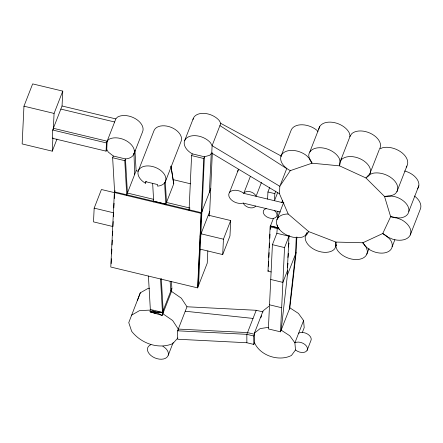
<?xml version="1.0" encoding="UTF-8"?>
<svg xmlns="http://www.w3.org/2000/svg" width="443" height="443" viewBox="0 0 443 443"><rect width="100%" height="100%" fill="white"/><g stroke="black" fill="none" stroke-linecap="round" stroke-linejoin="round"><path stroke-width="0.66" d="M268.829 306.301L263.109 310.82L254.415 333.125L254.498 342.677L253.817 344.421L246.867 342.749L177.637 339.233L177.61 330.81L186.979 306.777L181.342 298.194L171.535 291.416L171.851 288.327L171.458 281.504M219.933 125.607L286.71 168.628L279.821 186.304L290.287 170.633L312.027 163.19L339.554 165.859L365.935 177.964L384.524 196.454L390.643 216.671L382.746 233.527L362.823 242.77L335.894 242.072L308.743 231.611L288.205 214.019L279.461 193.735L279.821 186.304L212.103 145.686L210.519 142.801A15.184 9.696 21.3 0 0 187.622 137.302A15.184 9.696 21.3 0 0 192.268 153.854L191.603 155.587L189.05 210.458M192.993 119.577A15.184 9.696 21.3 0 1 203.763 113.358A15.184 9.696 21.3 0 1 219.213 120.502L220.797 123.392L212.103 145.686L211.748 153.117L209.711 155.283L204.406 156.772L203.736 158.5L197.871 287.202M198.536 285.497L204.406 156.772L192.268 153.854M209.489 216.178L212.324 152.796M126.737 194.787L124.782 160.671L125.452 158.937A15.184 9.696 21.3 0 0 131.565 144.972A15.184 9.696 21.3 0 0 108.668 139.473L107.14 141.206L106.746 149.413L106.071 151.146L52.291 138.233L52.684 130.02L62.053 105.988L62.768 91.114L32.655 83.888L23.961 106.187L22.15 143.936L52.263 151.168L56.981 139.058M52.263 151.168L52.9 137.834M53.293 129.661L54.074 113.419L62.768 91.114M114.776 192.716L101.43 189.51L94.165 208.144L93.506 221.877L112.86 226.523M106.071 151.146L106.464 142.934L115.833 118.901L117.367 117.168A15.184 9.696 21.3 0 1 135.314 118.635A15.184 9.696 21.3 0 1 142.568 131.842L133.869 154.147M115.058 190.7L114.349 192.517L110.778 267.035L197.606 287.884L207.235 263.192L207.828 250.86M111.171 263.591L111.403 258.762M111.636 253.928L111.869 249.099M112.068 244.957L112.3 240.123M112.533 235.294L112.732 231.152M112.959 226.329L113.192 221.522M113.425 216.721L113.618 212.646M113.845 207.95L114.067 203.248M114.294 198.553L114.521 193.851M145.442 183.236L145.52 181.658L157.653 184.57L157.575 186.149A14.564 9.303 21.3 0 0 163.135 172.709A14.564 9.303 21.3 0 0 141.284 167.46A14.564 9.303 21.3 0 0 145.442 183.236L146.196 181.303M162.88 313.744L163.151 310.632L161.307 278.575M197.606 287.884L201.183 213.371L210.813 188.679M209.378 192.345L211.267 153.073M199.35 251.569L200.28 249.182L222.707 254.57L223.444 239.187L230.709 220.553L208.282 215.165M230.709 220.553L229.972 235.931L222.707 254.57M267.594 199.062L267.932 191.98L269.654 187.577M271.155 271.958L267.987 271.194L270.114 226.838L273.425 218.349M268.458 266.282L268.685 261.497M268.884 257.394L269.111 252.61M269.394 247.836L269.571 243.041M269.848 238.284L269.997 234.153M270.274 229.413L270.391 225.952L278.686 227.946M277.539 224.978L276.853 233.289L272.417 244.669L268.375 328.922L280.508 331.835L289.86 307.846L296.112 252.632L296.865 236.939M275.806 191.121L274.826 193.635L274.488 200.718L277.678 192.539M277.855 218.333L277.861 211.4M280.508 331.835L284.55 247.582L289.312 235.366M287.319 271.005L288.991 236.202L276.853 233.289M296.284 237.232L295.47 254.293L289.334 309.192M171.535 291.416L162.16 315.46L150.099 311.811L150.338 309.463L148.416 276.022M149.568 288.243L148.25 288.304L140.304 292.834L128.763 322.615L131.665 331.331C141.079 343.336 158.229 349.688 172.731 343.668L177.887 337.976M137.457 300.31L140.304 292.834M202.113 210.984L201.449 212.712L114.604 191.874L112.644 157.758L113.319 156.025L108.275 152.054L106.746 149.413M113.258 215.337L113.524 214.661M126.488 195.435L136.112 170.743L134.938 150.277M138.404 170.655L154.048 130.524A14.564 9.303 21.3 0 1 171.125 127.335A14.564 9.303 21.3 0 1 181.093 141.334L165.449 181.464M153.428 201.903L153.693 201.222L165.809 204.173L164.558 182.333M184.637 140.68L193.331 118.381M165.56 204.816L173.756 183.795L170.965 166.136L173.756 183.795M156.135 313.622L150.099 311.811L162.47 312.376L171.851 288.327M200.086 236.191L209.716 211.499M229.474 192.533L238.55 169.259A9.491 6.064 21.3 0 0 237.808 171.391M168.251 355.181L173.163 342.577M250.384 176.353L243.761 193.342A9.491 6.064 21.3 0 0 231.368 190.999A9.491 6.064 21.3 0 0 230.964 199.5A9.491 6.064 21.3 0 0 243.29 203.099L280.413 212.014M261.448 182.45L256.054 196.293A6.706 4.28 21.3 0 0 250.057 191.708A6.706 4.28 21.3 0 0 243.761 193.342L281.765 202.468A7.564 4.834 21.3 0 1 283.902 202.9M280.973 156.279L290.957 130.674A16.491 10.532 21.3 0 1 316.595 130.043L317.947 131.444M281.765 202.468L282.501 200.579M276.886 219.822L283.631 202.54M309.784 152.038L319.768 126.432M267.987 271.194L268.314 270.357M263.087 311.933L256.215 310.283L246.84 334.332L246.867 342.749M288.62 243.855L288.947 243.019L288.465 247.061M253.817 344.421L253.712 335.982L254.393 334.238L247.515 332.588L178.28 329.083L172.648 320.499L162.841 313.722M260.855 317.67L261.597 315.759M288.122 254.282L288.448 253.446L287.967 257.488M287.645 264.249L287.967 263.408L287.49 267.456M287.413 274.948L296.112 252.632M305.82 235.277L306.894 232.52M340.152 161.717L350.136 136.106L349.239 132.822A16.463 10.516 21.3 0 0 332.244 122.262A16.463 10.516 21.3 0 0 318.755 129.256M289.86 307.846L298.421 313.411L303.588 320.538L294.888 342.843L295.509 349.959L291.444 355.474C278.924 361.887 260.058 355.668 254.498 342.677M336.027 245.876L336.459 244.774M302.231 332.715L304.203 327.654L303.588 320.538M369.512 174.631L370.802 171.325M371.051 170.688L379.247 149.662M307.088 350.391L310.848 340.739A7.481 4.779 21.3 0 0 307.663 334.122A7.481 4.779 21.3 0 0 298.654 333.191M366.787 254.221L369.036 248.462M396.906 191.686L406.89 166.081M392.144 246.762L394.89 239.718M408.845 211.411L418.829 185.805M288.205 214.019A16.989 10.854 21.3 0 0 278.248 227.863A16.989 10.854 21.3 0 0 302.813 236.95L306.628 234.829L308.743 231.611L306.135 234.175L305.172 237.52A16.186 10.339 21.3 0 0 317.05 250.749A16.186 10.339 21.3 0 0 334.648 248.877L336.143 245.738L335.894 242.072L335.567 245.787L337.106 249.769A16.601 10.604 21.3 0 0 355.646 259.559A16.601 10.604 21.3 0 0 367.291 250.55L365.918 246.574L362.823 242.77L365.364 246.308L369.163 249.398A15.865 10.134 21.3 0 0 387.725 251.923A15.865 10.134 21.3 0 0 390.217 239.63L387.021 236.263L382.746 233.527L387.276 236.878L392.703 239.209A16.923 10.809 21.3 0 0 410.235 235.023L420.219 209.412A16.923 10.809 21.3 0 0 414.443 196M349.765 136.666L351.731 133.714A16.241 10.372 21.3 0 1 370.138 133.177A16.241 10.372 21.3 0 1 380.493 146.91L379.496 149.025L382.752 147.669A16.967 10.837 21.3 0 1 402.272 153.001A16.967 10.837 21.3 0 1 406.176 167.144M341.071 158.965L341.442 158.406L341.614 159.02M254.415 333.125L260.135 328.606L268.397 327.333M131.61 315.139L139.551 310.609L150.077 310.106M150.099 311.811L162.47 312.376L162.166 315.449L150.338 309.463L162.47 312.376L160.554 278.94M186.979 306.777L256.215 310.283M177.61 330.81L246.84 334.332L253.712 335.982M185.24 311.235L253.036 318.428M62.053 105.988L115.833 118.901M60.846 109.083L114.626 121.997M23.961 106.187L54.074 113.419M191.603 155.587L203.736 158.5M53.359 128.293L107.14 141.206M52.684 130.02L106.464 142.934M267.932 191.98L274.826 193.635M113.319 156.025L125.452 158.937L127.418 193.043L153.699 199.356M112.644 157.758L124.782 160.671M136.112 170.743L138.133 171.225M173.113 179.625L190.601 183.823M270.44 226.002L278.686 227.979M270.114 226.838L279.638 229.125M189.981 208.066L166.49 202.429L165.278 181.276M114.349 192.517L201.183 213.371M272.417 244.669L284.55 247.582M94.165 208.144L113.519 212.79M201.017 233.804L223.444 239.187M270.745 279.472L282.883 282.385L287.645 270.169L287.413 274.981L281.167 330.146L289.728 335.711L294.888 342.843A7.481 4.779 21.3 0 1 305.044 344.588A7.481 4.779 21.3 0 1 305.67 351.764A7.481 4.779 21.3 0 1 295.509 349.959M269.527 304.817L281.665 307.73M220.797 123.392L281.333 156.113M211.748 153.117L279.461 193.735M170.123 281.333L170.81 290.985M152.658 183.518L153.677 201.255M133.985 153.3L134.683 174.415M178.28 329.083L178.285 330.378M404.62 170.976A15.926 10.172 21.3 0 1 417.45 188.868M274.4 210.569A7.215 4.607 21.3 0 1 275.12 217.834A7.215 4.607 21.3 0 1 264.836 215.364A7.215 4.607 21.3 0 1 266.226 208.603M290.287 170.633A16.491 10.532 21.3 0 1 282.961 153.228A16.491 10.532 21.3 0 1 306.611 155.654L310.111 159.27L312.027 163.19L309.496 159.342L308.721 155.471A16.463 10.516 21.3 0 1 321.817 147.824A16.463 10.516 21.3 0 1 339.255 158.433L340.324 162.332L339.554 165.859L339.781 162.276L341.747 159.325A16.241 10.372 21.3 0 1 360.153 158.788A16.241 10.372 21.3 0 1 370.509 172.521L369.013 175.688L365.935 177.964L368.559 175.029L372.768 173.279A16.967 10.837 21.3 0 1 393.639 179.836A16.967 10.837 21.3 0 1 394.154 194.549L389.851 196.205L384.524 196.454L389.015 195.839L394.01 196.426A15.926 10.172 21.3 0 1 408.562 207.861A15.926 10.172 21.3 0 1 400.511 217.895L395.688 217.878L390.643 216.671L396.302 217.613L401.762 219.878A16.923 10.809 21.3 0 1 410.235 235.023M255.583 206.05A6.739 4.303 21.3 0 1 249.293 207.629A6.739 4.303 21.3 0 1 243.29 203.099M162.841 346.254A10.937 6.988 21.3 0 1 166.562 357.628A10.937 6.988 21.3 0 1 150.985 355.568A10.937 6.988 21.3 0 1 150.908 344.676"/></g></svg>
